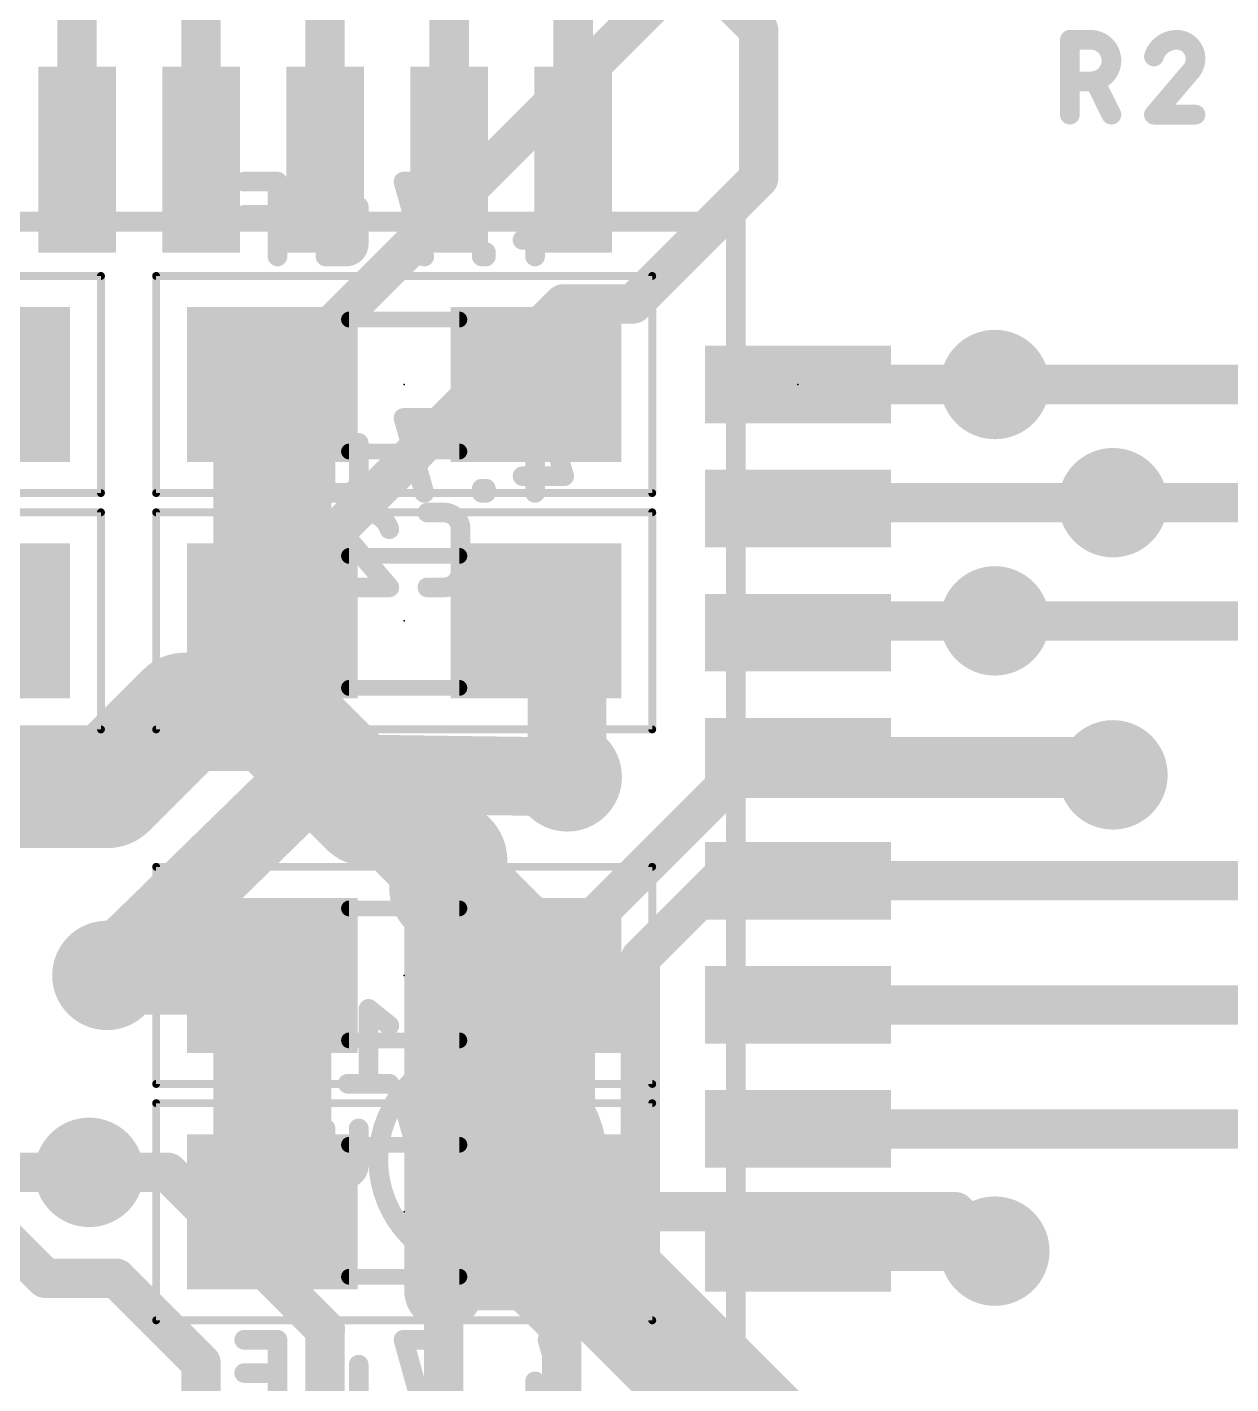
# Model space of a CAD drawing. Extents: x -0.3 to 81.4, y -1.5 to 30.2.
# Drawn here: x 35.41 to 43.18, y 6.26 to 15 of the extents above; entities that cross this region are included whole.
import ezdxf

# ---------------------------------------------------------------- set-up
doc = ezdxf.new("R2010")
doc.units = 0
for name, color, linetype in [('1', 12, 'CONTINUOUS'), ('16', 132, 'CONTINUOUS'), ('18', 110, 'CONTINUOUS'), ('21', 253, 'CONTINUOUS'), ('23', 53, 'CONTINUOUS'), ('24', 53, 'CONTINUOUS'), ('25', 253, 'CONTINUOUS'), ('26', 253, 'CONTINUOUS'), ('28', 253, 'CONTINUOUS'), ('40', 132, 'CONTINUOUS'), ('51', 253, 'CONTINUOUS'), ('52', 253, 'CONTINUOUS')]:
    doc.layers.add(name, color=color, linetype=linetype)

# ---------------------------------------------------------------- blocks, each defined once
blk = doc.blocks.new('RECT')
blk.add_solid([(-0.5, -0.5), (0.5, -0.5), (-0.5, 0.5), (0.5, 0.5)])
blk = doc.blocks.new('ROUNDV')
at = {"const_width": 0.5}
blk.add_lwpolyline([(0, -0.25, 1), (0, 0.25, 1), (0, -0.25)], format="xyb", dxfattribs=at)

msp = doc.modelspace()

# ---------------------------------------------------------------- linework, layer by layer
at = {"layer": '1'}
for points, const_width in [([(38.485, 16.633), (40.132, 14.986)], 0.254), ([(35.736, 14.15), (35.736, 15.318)], 0.254), ([(36.536, 14.15), (36.536, 15.28)], 0.254), ([(37.336, 14.15), (37.336, 15.242)], 0.254), ([(38.136, 14.15), (38.136, 15.204)], 0.254), ([(38.936, 14.15), (38.936, 15.166)], 0.254), ([(40.132, 14.986), (40.132, 14.029)], 0.254), ([(40.132, 14.029), (39.3228, 13.2198)], 0.254), ([(38.8738, 13.2198), (35.954, 10.3)], 0.254), ([(39.3228, 13.2198), (38.8738, 13.2198)], 0.254), ([(40.386, 12.7), (41.656, 12.7)], 0.254), ([(40.386, 11.9), (40.424, 11.938)], 0.254), ([(40.424, 11.938), (42.418, 11.938)], 0.254), ([(40.386, 11.1), (40.462, 11.176)], 0.254), ([(40.462, 11.176), (41.656, 11.176)], 0.254), ([(35.954, 10.3), (31.886, 10.3)], 0.254), ([(37.2634, 10.1927), (35.9283, 8.89)], 0.508), ([(38.1003, 10.1811), (37.2634, 10.1927)], 0.508), ([(38.1, 10.1808), (38.1003, 10.1811)], 0.508), ([(38.1, 6.858), (38.1, 10.1808)], 0.508), ([(38.8976, 10.1702), (38.1003, 10.1811)], 0.508), ([(42.301, 10.3), (40.386, 10.3)], 0.254), ([(42.418, 10.183), (42.301, 10.3)], 0.254), ([(39.37, 9.001), (39.869, 9.5)], 0.254), ([(39.869, 9.5), (40.386, 9.5)], 0.254), ([(40.386, 9.5), (44.044, 9.5)], 0.254), ([(39.37, 6.7818), (39.37, 9.001)], 0.254), ([(40.386, 8.7), (44.602, 8.7)], 0.254), ([(40.386, 7.9), (45.404, 7.9)], 0.254), ([(35.814, 7.62), (36.322, 7.62)], 0.254), ([(36.322, 7.62), (37.338, 6.604)], 0.254), ([(35.5311, 6.937), (35.052, 7.4161)], 0.254), ([(40.386, 7.1), (40.398, 7.112)], 0.254), ([(40.398, 7.112), (41.656, 7.112)], 0.254), ([(35.989, 6.937), (35.5311, 6.937)], 0.254), ([(36.536, 6.39), (35.989, 6.937)], 0.254), ([(38.1, 5.686), (38.1, 6.858)], 0.254), ([(38.608, 6.858), (38.1, 6.858)], 0.254), ([(38.862, 6.604), (38.608, 6.858)], 0.254), ([(42.418, 3.7338), (39.37, 6.7818)], 0.254), ([(37.338, 6.604), (37.336, 6.602)], 0.254), ([(37.336, 6.602), (37.336, 5.65)], 0.254), ([(38.862, 5.724), (38.862, 6.604)], 0.254), ([(36.536, 5.65), (36.536, 6.39)], 0.254)]:
    msp.add_lwpolyline(points, dxfattribs=dict(at, const_width=const_width))
for points, const_width in [([(40.1955, 14.986, 1), (40.0685, 14.986)], 0.127), ([(40.0871, 14.9411, 1), (40.1769, 15.0309)], 0.127), ([(35.6725, 14.15, 1), (35.7995, 14.15)], 0.127), ([(36.4725, 14.15, 1), (36.5995, 14.15)], 0.127), ([(37.2725, 14.15, 1), (37.3995, 14.15)], 0.127), ([(38.0725, 14.15, 1), (38.1995, 14.15)], 0.127), ([(38.8725, 14.15, 1), (38.9995, 14.15)], 0.127), ([(40.0685, 14.029, 1), (40.1955, 14.029)], 0.127), ([(40.1769, 13.9841, 1), (40.0871, 14.0739)], 0.127), ([(38.8738, 13.2833, 1), (38.8738, 13.1563)], 0.127), ([(38.9187, 13.1749, 1), (38.8289, 13.2647)], 0.127), ([(39.2779, 13.2647, 1), (39.3677, 13.1749)], 0.127), ([(39.3228, 13.1563, 1), (39.3228, 13.2833)], 0.127), ([(40.386, 12.7635, 1), (40.386, 12.6365)], 0.127), ([(41.656, 12.6365, 1), (41.656, 12.7635)], 0.127), ([(40.3411, 11.9449, 1), (40.4309, 11.8551)], 0.127), ([(40.424, 12.0015, 1), (40.424, 11.8745)], 0.127), ([(40.4689, 11.8931, 1), (40.3791, 11.9829)], 0.127), ([(42.418, 11.8745, 1), (42.418, 12.0015)], 0.127), ([(40.462, 11.2395, 1), (40.462, 11.1125)], 0.127), ([(40.5069, 11.1311, 1), (40.4171, 11.2209)], 0.127), ([(41.656, 11.1125, 1), (41.656, 11.2395)], 0.127), ([(40.3411, 11.1449, 1), (40.4309, 11.0551)], 0.127), ([(35.954, 10.2365, 1), (35.954, 10.3635)], 0.127), ([(37.2652, 10.3196, 1), (37.2617, 10.0657)], 0.254), ([(37.3521, 10.1017, 1), (37.1748, 10.2836)], 0.254), ([(38.227, 10.1808, 1), (37.973, 10.1808)], 0.254), ([(38.102, 10.3081, 1), (38.0985, 10.0541)], 0.254), ([(38.1901, 10.0913, 1), (38.0105, 10.2709)], 0.254), ([(38.0985, 10.0541, 1), (38.102, 10.3081)], 0.254), ([(38.8958, 10.0432, 1), (38.8993, 10.2971)], 0.254), ([(40.386, 10.3635, 1), (40.386, 10.2365)], 0.127), ([(42.3459, 10.3449, 1), (42.2561, 10.2551)], 0.127), ([(42.301, 10.2365, 1), (42.301, 10.3635)], 0.127), ([(35.9091, 10.3449, 1), (35.9989, 10.2551)], 0.127), ([(38.0102, 10.2706, 1), (38.1898, 10.091)], 0.254), ([(42.3731, 10.1381, 1), (42.4629, 10.2279)], 0.127), ([(39.869, 9.5635, 1), (39.869, 9.4365)], 0.127), ([(39.9139, 9.4551, 1), (39.8241, 9.5449)], 0.127), ([(40.386, 9.5635, 1), (40.386, 9.4365)], 0.127), ([(40.386, 9.4365, 1), (40.386, 9.5635)], 0.127), ([(35.8396, 8.9809, 1), (36.017, 8.7991)], 0.254), ([(39.4335, 9.001, 1), (39.3065, 9.001)], 0.127), ([(39.3251, 9.0459, 1), (39.4149, 8.9561)], 0.127), ([(40.386, 8.7635, 1), (40.386, 8.6365)], 0.127), ([(40.386, 7.9635, 1), (40.386, 7.8365)], 0.127), ([(35.814, 7.6835, 1), (35.814, 7.5565)], 0.127), ([(36.3669, 7.6649, 1), (36.2771, 7.5751)], 0.127), ([(36.322, 7.5565, 1), (36.322, 7.6835)], 0.127), ([(40.3411, 7.1449, 1), (40.4309, 7.0551)], 0.127), ([(40.398, 7.1755, 1), (40.398, 7.0485)], 0.127), ([(40.4429, 7.0671, 1), (40.3531, 7.1569)], 0.127), ([(41.656, 7.0485, 1), (41.656, 7.1755)], 0.127), ([(35.5311, 7.0005, 1), (35.5311, 6.8735)], 0.127), ([(35.4862, 6.8921, 1), (35.576, 6.9819)], 0.127), ([(36.0339, 6.9819, 1), (35.9441, 6.8921)], 0.127), ([(35.989, 6.8735, 1), (35.989, 7.0005)], 0.127), ([(37.973, 6.858, 1), (38.227, 6.858)], 0.254), ([(38.1635, 6.858, 1), (38.0365, 6.858)], 0.127), ([(38.1, 6.9215, 1), (38.1, 6.7945)], 0.127), ([(38.6529, 6.9029, 1), (38.5631, 6.8131)], 0.127), ([(38.608, 6.7945, 1), (38.608, 6.9215)], 0.127), ([(39.4149, 6.8267, 1), (39.3251, 6.7369)], 0.127), ([(39.3065, 6.7818, 1), (39.4335, 6.7818)], 0.127), ([(37.3995, 6.602, 1), (37.2725, 6.602)], 0.127), ([(37.2911, 6.6469, 1), (37.3809, 6.5571)], 0.127), ([(37.3829, 6.5591, 1), (37.2931, 6.6489)], 0.127), ([(37.2931, 6.5591, 1), (37.3829, 6.6489)], 0.127), ([(38.9255, 6.604, 1), (38.7985, 6.604)], 0.127), ([(38.8171, 6.5591, 1), (38.9069, 6.6489)], 0.127), ([(36.5995, 6.39, 1), (36.4725, 6.39)], 0.127), ([(36.4911, 6.3451, 1), (36.5809, 6.4349)], 0.127)]:
    msp.add_lwpolyline(points, format="xyb", dxfattribs=dict(at, const_width=const_width))
at = {"layer": '16'}
for points, const_width in [([(36.996, 12.7), (40.298, 16.002)], 0.254), ([(36.996, 11.176), (36.996, 12.7)], 0.762), ([(41.656, 12.7), (44.704, 12.7)], 0.254), ([(42.418, 11.938), (45.466, 11.938)], 0.254), ([(36.996, 10.59), (36.996, 11.176)], 0.762), ([(38.696, 11.176), (38.8946, 10.9774)], 0.508), ([(41.656, 11.176), (45.974, 11.176)], 0.254), ([(38.8946, 10.9774), (38.8976, 10.1702)], 0.508), ([(36.4302, 10.59), (35.932, 10.0918)], 0.762), ([(36.996, 10.59), (36.4302, 10.59)], 0.762), ([(37.6118, 9.9742), (36.996, 10.59)], 0.762), ([(35.932, 10.0918), (34.348, 10.0918)], 0.762), ([(37.788, 9.9742), (37.6118, 9.9742)], 0.762), ([(38.1302, 9.632), (37.788, 9.9742)], 0.762), ([(38.696, 8.89), (39.966, 10.16)], 0.254), ([(39.966, 10.16), (42.395, 10.16)], 0.254), ([(42.395, 10.16), (42.418, 10.183)], 0.254), ([(38.1302, 9.4558), (38.1302, 9.632)], 0.762), ([(38.696, 8.89), (38.1302, 9.4558)], 0.762), ([(36.996, 8.89), (36.996, 7.366)], 0.762), ([(38.696, 7.366), (38.696, 8.89)], 0.762), ([(35.9283, 8.89), (36.996, 8.89)], 0.508), ([(32.766, 7.62), (35.814, 7.62)], 0.254), ([(40.43, 5.632), (38.696, 7.366)], 0.762), ([(41.402, 7.366), (38.696, 7.366)], 0.254), ([(41.656, 7.112), (41.402, 7.366)], 0.254)]:
    msp.add_lwpolyline(points, dxfattribs=dict(at, const_width=const_width))
for points, const_width in [([(37.1865, 12.7, 1), (36.8055, 12.7)], 0.381), ([(36.9511, 12.7449, 1), (37.0409, 12.6551)], 0.127), ([(41.656, 12.7635, 1), (41.656, 12.6365)], 0.127), ([(42.418, 12.0015, 1), (42.418, 11.8745)], 0.127), ([(37.1865, 11.176, 1), (36.8055, 11.176)], 0.381), ([(38.7858, 11.2658, 1), (38.6062, 11.0862)], 0.254), ([(36.8055, 11.176, 1), (37.1865, 11.176)], 0.381), ([(41.656, 11.2395, 1), (41.656, 11.1125)], 0.127), ([(39.0216, 10.9778, 1), (38.7677, 10.9769)], 0.254), ([(38.8048, 10.8875, 1), (38.9845, 11.0672)], 0.254), ([(36.4302, 10.7805, 1), (36.4302, 10.3995)], 0.381), ([(36.5649, 10.4553, 1), (36.2955, 10.7247)], 0.381), ([(37.1307, 10.7247, 1), (36.8613, 10.4553)], 0.381), ([(36.996, 10.3995, 1), (36.996, 10.7805)], 0.381), ([(36.8055, 10.59, 1), (37.1865, 10.59)], 0.381), ([(35.7973, 10.2265, 1), (36.0667, 9.9571)], 0.381), ([(35.932, 9.9013, 1), (35.932, 10.2823)], 0.381), ([(37.6118, 10.1647, 1), (37.6118, 9.7837)], 0.381), ([(37.9227, 10.1089, 1), (37.6533, 9.8395)], 0.381), ([(37.788, 9.7837, 1), (37.788, 10.1647)], 0.381), ([(37.4771, 9.8395, 1), (37.7465, 10.1089)], 0.381), ([(38.7706, 10.1697, 1), (39.0246, 10.1706)], 0.254), ([(39.966, 10.2235, 1), (39.966, 10.0965)], 0.127), ([(40.0109, 10.1151, 1), (39.9211, 10.2049)], 0.127), ([(42.3501, 10.2049, 1), (42.4399, 10.1151)], 0.127), ([(42.4629, 10.1381, 1), (42.3731, 10.2279)], 0.127), ([(42.395, 10.0965, 1), (42.395, 10.2235)], 0.127), ([(38.3207, 9.632, 1), (37.9397, 9.632)], 0.381), ([(37.9955, 9.4973, 1), (38.2649, 9.7667)], 0.381), ([(38.2649, 9.5905, 1), (37.9955, 9.3211)], 0.381), ([(37.9397, 9.4558, 1), (38.3207, 9.4558)], 0.381), ([(37.1865, 8.89, 1), (36.8055, 8.89)], 0.381), ([(38.8865, 8.89, 1), (38.5055, 8.89)], 0.381), ([(38.5613, 8.7553, 1), (38.8307, 9.0247)], 0.381), ([(35.9283, 9.017, 1), (35.9283, 8.763)], 0.254), ([(36.996, 8.763, 1), (36.996, 9.017)], 0.254), ([(38.6511, 8.9349, 1), (38.7409, 8.8451)], 0.127), ([(35.814, 7.5565, 1), (35.814, 7.6835)], 0.127), ([(38.8307, 7.5007, 1), (38.5613, 7.2313)], 0.381), ([(36.8055, 7.366, 1), (37.1865, 7.366)], 0.381), ([(38.5055, 7.366, 1), (38.8865, 7.366)], 0.381), ([(38.696, 7.4295, 1), (38.696, 7.3025)], 0.127), ([(41.4469, 7.4109, 1), (41.3571, 7.3211)], 0.127), ([(41.402, 7.3025, 1), (41.402, 7.4295)], 0.127), ([(41.6111, 7.0671, 1), (41.7009, 7.1569)], 0.127)]:
    msp.add_lwpolyline(points, format="xyb", dxfattribs=dict(at, const_width=const_width))
at = {"layer": '21', "const_width": 0.127}
msp.add_lwpolyline([(38.386, 6.9929, 1), (38.386, 8.4071, 1), (38.386, 6.9929)], format="xyb", dxfattribs=at)
at = {"layer": '23'}
msp.add_point((40.386, 12.7), dxfattribs=at)
at = {"layer": '24'}
for p in [(37.846, 12.7), (37.846, 11.176), (37.846, 8.89), (37.846, 7.366)]:
    msp.add_point(p, dxfattribs=at)
at = {"layer": '25'}
for points, const_width in [([(42.1398, 14.9543, 1), (42.1398, 14.8908)], 0.0635), ([(42.1716, 14.9225, 1), (42.1081, 14.9225)], 0.0635), ([(42.2739, 14.9543, 1), (42.2739, 14.8908)], 0.0635), ([(42.2739, 14.6544, 1), (42.2739, 14.9225)], 0.127), ([(42.2739, 14.8908, 1), (42.2739, 14.9543)], 0.0635), ([(42.8295, 14.9225, 0.3252), (42.6821, 14.8153)], 0.127), ([(42.9502, 14.8018, 0.4142), (42.8295, 14.9225)], 0.127), ([(42.8295, 14.9542, 1), (42.8295, 14.8907)], 0.0635), ([(42.8295, 14.8908, 1), (42.8295, 14.9542)], 0.0635), ([(42.6519, 14.825, 1), (42.7123, 14.8055)], 0.0635), ([(42.91, 14.708, 0.2053), (42.9502, 14.8018)], 0.127), ([(42.9819, 14.8018, 1), (42.9184, 14.8018)], 0.0635), ([(42.9184, 14.8018, 1), (42.9819, 14.8018)], 0.0635), ([(42.1398, 14.6861, 1), (42.1398, 14.6226)], 0.0635), ([(42.2739, 14.6861, 1), (42.2739, 14.6226)], 0.0635), ([(42.3291, 14.6686, 1), (42.2723, 14.6402)], 0.0635), ([(42.2739, 14.6226, 1), (42.2739, 14.6861)], 0.0635), ([(42.8881, 14.731, 1), (42.9319, 14.685)], 0.0635), ([(42.9342, 14.6874, 1), (42.8858, 14.7286)], 0.0635), ([(42.1081, 14.4399, 1), (42.1716, 14.4399)], 0.0635), ([(42.3795, 14.4257, 1), (42.4363, 14.4541)], 0.0635), ([(42.6821, 14.4717, 1), (42.6821, 14.4082)], 0.0635), ([(42.6579, 14.4605, 1), (42.7063, 14.4193)], 0.0635), ([(42.9502, 14.4082, 1), (42.9502, 14.4717)], 0.0635)]:
    msp.add_lwpolyline(points, format="xyb", dxfattribs=dict(at, const_width=const_width))
at = {"layer": '25', "const_width": 0.127}
for points in [[(42.1398, 14.4399), (42.1398, 14.9225)], [(42.1398, 14.9225), (42.2739, 14.9225)], [(42.2739, 14.6544), (42.1398, 14.6544)], [(42.4079, 14.4399), (42.3007, 14.6544)], [(42.91, 14.708), (42.6821, 14.4399)], [(42.6821, 14.4399), (42.9502, 14.4399)]]:
    msp.add_lwpolyline(points, dxfattribs=at)
at = {"layer": '26'}
for points, const_width in [([(37.6026, 11.8745, 0.4142), (37.4819, 11.7538)], 0.127), ([(37.75, 11.7673, 0.3252), (37.6026, 11.8745)], 0.127), ([(37.6026, 11.9062, 1), (37.6026, 11.8428)], 0.0635), ([(37.6026, 11.8428, 1), (37.6026, 11.9062)], 0.0635), ([(37.9956, 11.9063, 1), (37.9956, 11.8428)], 0.0635), ([(38.2101, 11.7673, 0.4142), (38.1028, 11.8745)], 0.127), ([(38.1028, 11.9062, 1), (38.1028, 11.8427)], 0.0635), ([(38.1028, 11.8428, 1), (38.1028, 11.9063)], 0.0635), ([(37.4819, 11.7538, 0.2053), (37.5221, 11.66)], 0.127), ([(37.5137, 11.7538, 1), (37.4502, 11.7538)], 0.0635), ([(38.2418, 11.7673, 1), (38.1783, 11.7673)], 0.0635), ([(37.4502, 11.7538, 1), (37.5137, 11.7538)], 0.0635), ([(37.5463, 11.6806, 1), (37.4979, 11.6394)], 0.0635), ([(37.7198, 11.7575, 1), (37.7802, 11.777)], 0.0635), ([(38.1783, 11.7673, 1), (38.2418, 11.7673)], 0.0635), ([(37.5002, 11.637, 1), (37.544, 11.683)], 0.0635), ([(38.1028, 11.3919, 0.4142), (38.2101, 11.4991)], 0.127), ([(38.2418, 11.4991, 1), (38.1783, 11.4991)], 0.0635), ([(38.1783, 11.4991, 1), (38.2418, 11.4991)], 0.0635), ([(37.4819, 11.4237, 1), (37.4819, 11.3601)], 0.0635), ([(37.7258, 11.3713, 1), (37.7742, 11.4125)], 0.0635), ([(37.75, 11.3601, 1), (37.75, 11.4237)], 0.0635), ([(37.9956, 11.4237, 1), (37.9956, 11.3601)], 0.0635), ([(38.1028, 11.4237, 1), (38.1028, 11.3601)], 0.0635), ([(38.1028, 11.3601, 1), (38.1028, 11.4237)], 0.0635), ([(37.6733, 10.3592, 1), (37.6122, 10.3418)], 0.0635), ([(37.9956, 10.3823, 1), (37.9956, 10.3187)], 0.0635), ([(38.2101, 10.2433, 0.4142), (38.1028, 10.3505)], 0.127), ([(38.1028, 10.3822, 1), (38.1028, 10.3187)], 0.0635), ([(38.1028, 10.3187, 1), (38.1028, 10.3823)], 0.0635), ([(37.5892, 10.1981, 1), (37.5892, 9.9836)], 0.127), ([(37.5892, 10.2299, 1), (37.5892, 10.1663)], 0.0635), ([(37.5892, 10.1663, 1), (37.5892, 10.2299)], 0.0635), ([(37.75, 10.1663, 1), (37.75, 10.2299)], 0.0635), ([(37.9956, 10.2299, 1), (37.9956, 10.1663)], 0.0635), ([(38.2101, 10.0909, 0.4142), (38.1028, 10.1981)], 0.127), ([(38.1028, 10.2298, 1), (38.1028, 10.1663)], 0.0635), ([(38.1028, 10.1663, 1), (38.1028, 10.2299)], 0.0635), ([(38.2418, 10.2433, 1), (38.1783, 10.2433)], 0.0635), ([(38.1783, 10.2433, 1), (38.2418, 10.2433)], 0.0635), ([(38.2418, 10.0909, 1), (38.1783, 10.0909)], 0.0635), ([(37.5941, 10.0824, 1), (37.5306, 10.0824)], 0.0635), ([(38.1783, 10.0909, 1), (38.2418, 10.0909)], 0.0635), ([(37.616, 9.9836, 1), (37.616, 9.7155)], 0.127), ([(37.4819, 10.0069, 1), (37.4819, 9.9434)], 0.0635), ([(37.5892, 10.0154, 1), (37.5892, 9.9519)], 0.0635), ([(37.5892, 9.9519, 1), (37.5892, 10.0154)], 0.0635), ([(37.616, 9.9519, 1), (37.616, 10.0154)], 0.0635), ([(37.6964, 9.9519, 1), (37.6964, 10.0154)], 0.0635), ([(37.7195, 9.9664, 1), (37.7806, 9.9839)], 0.0635), ([(37.75, 9.9434, 1), (37.75, 10.0069)], 0.0635), ([(38.1028, 9.8679, 0.4142), (38.2101, 9.9751)], 0.127), ([(38.2418, 9.9751, 1), (38.1783, 9.9751)], 0.0635), ([(38.1783, 9.9751, 1), (38.2418, 9.9751)], 0.0635), ([(37.5306, 9.8679, 1), (37.5941, 9.8679)], 0.0635), ([(37.9956, 9.8997, 1), (37.9956, 9.8361)], 0.0635), ([(38.1028, 9.8997, 1), (38.1028, 9.8361)], 0.0635), ([(38.1028, 9.7155, 0.4142), (38.2101, 9.8227)], 0.127), ([(38.1028, 9.8361, 1), (38.1028, 9.8997)], 0.0635), ([(38.2418, 9.8227, 1), (38.1783, 9.8227)], 0.0635), ([(38.1783, 9.8227, 1), (38.2418, 9.8227)], 0.0635), ([(37.616, 9.7473, 1), (37.616, 9.6837)], 0.0635), ([(37.616, 9.6837, 1), (37.616, 9.7473)], 0.0635), ([(37.75, 9.6837, 1), (37.75, 9.7473)], 0.0635), ([(37.9956, 9.7473, 1), (37.9956, 9.6837)], 0.0635), ([(38.1028, 9.7473, 1), (38.1028, 9.6837)], 0.0635), ([(38.1028, 9.6837, 1), (38.1028, 9.7473)], 0.0635), ([(37.6358, 8.6989, 1), (37.5961, 8.6493)], 0.0635), ([(37.6477, 8.6741, 1), (37.5842, 8.6741)], 0.0635), ([(37.9956, 8.7059, 1), (37.9956, 8.6424)], 0.0635), ([(38.2101, 8.5669, 0.4142), (38.1028, 8.6741)], 0.127), ([(38.1028, 8.7058, 1), (38.1028, 8.6423)], 0.0635), ([(38.1028, 8.6424, 1), (38.1028, 8.7059)], 0.0635), ([(37.7302, 8.5421, 1), (37.7699, 8.5916)], 0.0635), ([(38.2418, 8.5669, 1), (38.1783, 8.5669)], 0.0635), ([(38.1783, 8.5669, 1), (38.2418, 8.5669)], 0.0635), ([(38.1028, 8.1915, 0.4142), (38.2101, 8.2987)], 0.127), ([(38.2418, 8.2987, 1), (38.1783, 8.2987)], 0.0635), ([(38.1783, 8.2987, 1), (38.2418, 8.2987)], 0.0635), ([(37.4819, 8.2233, 1), (37.4819, 8.1597)], 0.0635), ([(37.5842, 8.1915, 1), (37.6477, 8.1915)], 0.0635), ([(37.75, 8.1597, 1), (37.75, 8.2233)], 0.0635), ([(37.9956, 8.2233, 1), (37.9956, 8.1597)], 0.0635), ([(38.1028, 8.2233, 1), (38.1028, 8.1597)], 0.0635), ([(38.1028, 8.1597, 1), (38.1028, 8.2233)], 0.0635)]:
    msp.add_lwpolyline(points, format="xyb", dxfattribs=dict(at, const_width=const_width))
at = {"layer": '26', "const_width": 0.127}
for points in [[(38.1028, 11.8745), (37.9956, 11.8745)], [(38.2101, 11.4991), (38.2101, 11.7673)], [(37.5221, 11.66), (37.75, 11.3919)], [(37.75, 11.3919), (37.4819, 11.3919)], [(37.9956, 11.3919), (38.1028, 11.3919)], [(37.6428, 10.3505), (37.75, 9.9751)], [(38.1028, 10.3505), (37.9956, 10.3505)], [(37.75, 10.1981), (37.5892, 10.1981)], [(38.1028, 10.1981), (37.9956, 10.1981)], [(38.2101, 9.9751), (38.2101, 10.2433)], [(38.2101, 9.8227), (38.2101, 10.0909)], [(37.5623, 10.0824), (37.5623, 9.8679)], [(37.75, 9.9751), (37.4819, 9.9751)], [(37.5892, 9.9836), (37.6964, 9.9836)], [(37.9956, 9.8679), (38.1028, 9.8679)], [(37.75, 9.7155), (37.616, 9.7155)], [(37.9956, 9.7155), (38.1028, 9.7155)], [(37.75, 8.5669), (37.616, 8.6741)], [(37.616, 8.6741), (37.616, 8.1915)], [(38.1028, 8.6741), (37.9956, 8.6741)], [(38.2101, 8.2987), (38.2101, 8.5669)], [(37.75, 8.1915), (37.4819, 8.1915)], [(37.9956, 8.1915), (38.1028, 8.1915)]]:
    msp.add_lwpolyline(points, dxfattribs=at)
at = {"layer": '28', "const_width": 0.127}
for points in [[(37.0287, 14.0081), (36.8142, 14.0081)], [(37.0287, 13.5255), (37.0287, 14.0081)], [(38.1097, 14.0081), (37.8416, 14.0081)], [(37.8416, 14.0081), (37.9756, 13.5255)], [(38.1097, 13.9545), (38.1097, 14.0081)], [(38.7705, 14.0081), (38.8778, 13.6327)], [(37.338, 13.5255), (37.338, 13.8472)], [(37.5525, 13.8472), (37.5525, 13.6059)], [(37.0287, 13.7936), (36.8142, 13.7936)], [(38.6901, 13.74), (38.6901, 13.5255)], [(38.8778, 13.6327), (38.6096, 13.6327)], [(37.4721, 13.5255), (37.338, 13.5255)], [(38.3731, 13.5523), (38.3463, 13.5523)], [(38.3463, 13.5523), (38.3463, 13.5255)], [(38.3463, 13.5255), (38.3731, 13.5255)], [(38.3731, 13.5255), (38.3731, 13.5523)], [(37.0287, 12.4841), (36.8142, 12.4841)], [(37.0287, 12.0015), (37.0287, 12.4841)], [(38.1097, 12.4841), (37.8416, 12.4841)], [(37.8416, 12.4841), (37.9756, 12.0015)], [(38.1097, 12.4305), (38.1097, 12.4841)], [(38.7705, 12.4841), (38.8778, 12.1087)], [(37.338, 12.0015), (37.338, 12.3232)], [(37.5525, 12.3232), (37.5525, 12.0819)], [(37.0287, 12.2696), (36.8142, 12.2696)], [(38.6901, 12.216), (38.6901, 12.0015)], [(38.8778, 12.1087), (38.6096, 12.1087)], [(38.3731, 12.0283), (38.3463, 12.0283)], [(38.3463, 12.0283), (38.3463, 12.0015)], [(38.3731, 12.0015), (38.3731, 12.0283)], [(37.4721, 12.0015), (37.338, 12.0015)], [(38.3463, 12.0015), (38.3731, 12.0015)], [(37.0287, 8.0645), (36.8142, 8.0645)], [(37.0287, 7.5819), (37.0287, 8.0645)], [(38.1097, 8.0645), (37.8416, 8.0645)], [(37.8416, 8.0645), (37.9756, 7.5819)], [(38.1097, 8.0109), (38.1097, 8.0645)], [(38.7705, 8.0645), (38.8778, 7.6891)], [(37.338, 7.5819), (37.338, 7.9036)], [(37.5525, 7.9036), (37.5525, 7.6623)], [(37.0287, 7.85), (36.8142, 7.85)], [(38.6901, 7.7964), (38.6901, 7.5819)], [(38.8778, 7.6891), (38.6096, 7.6891)], [(37.4721, 7.5819), (37.338, 7.5819)], [(38.3731, 7.6087), (38.3463, 7.6087)], [(38.3463, 7.6087), (38.3463, 7.5819)], [(38.3463, 7.5819), (38.3731, 7.5819)], [(38.3731, 7.5819), (38.3731, 7.6087)], [(37.0287, 6.5405), (36.8142, 6.5405)], [(37.0287, 6.0579), (37.0287, 6.5405)], [(38.1097, 6.5405), (37.8416, 6.5405)], [(37.8416, 6.5405), (37.9756, 6.0579)], [(38.1097, 6.4869), (38.1097, 6.5405)], [(38.7705, 6.5405), (38.8778, 6.1651)], [(37.0287, 6.326), (36.8142, 6.326)], [(37.338, 6.0579), (37.338, 6.3796)], [(37.5525, 6.3796), (37.5525, 6.1383)], [(38.6901, 6.2724), (38.6901, 6.0579)]]:
    msp.add_lwpolyline(points, dxfattribs=at)
at = {"layer": '28'}
for points, const_width in [([(36.8142, 14.0399, 1), (36.8142, 13.9764)], 0.0635), ([(37.0605, 14.0081, 1), (36.997, 14.0081)], 0.0635), ([(37.0287, 13.9764, 1), (37.0287, 14.0399)], 0.0635), ([(37.8416, 14.0399, 1), (37.8416, 13.9764)], 0.0635), ([(37.8722, 14.0166, 1), (37.811, 13.9996)], 0.0635), ([(38.1414, 14.0081, 1), (38.0779, 14.0081)], 0.0635), ([(38.1097, 13.9764, 1), (38.1097, 14.0399)], 0.0635), ([(38.801, 14.0168, 1), (38.74, 13.9994)], 0.0635), ([(37.3698, 13.8472, 1), (37.3063, 13.8472)], 0.0635), ([(37.5843, 13.8472, 1), (37.5208, 13.8472)], 0.0635), ([(38.0779, 13.9545, 1), (38.1414, 13.9545)], 0.0635), ([(36.8142, 13.8254, 1), (36.8142, 13.7619)], 0.0635), ([(37.0287, 13.7619, 1), (37.0287, 13.8254)], 0.0635), ([(38.7218, 13.74, 1), (38.6583, 13.74)], 0.0635), ([(37.4721, 13.5255, 0.4142), (37.5525, 13.6059)], 0.127), ([(37.5843, 13.6059, 1), (37.5208, 13.6059)], 0.0635), ([(38.6096, 13.6645, 1), (38.6096, 13.601)], 0.0635), ([(38.8472, 13.624, 1), (38.9083, 13.6415)], 0.0635), ([(38.8778, 13.601, 1), (38.8778, 13.6645)], 0.0635), ([(37.338, 13.5573, 1), (37.338, 13.4938)], 0.0635), ([(37.4721, 13.5573, 1), (37.4721, 13.4938)], 0.0635), ([(37.4721, 13.4938, 1), (37.4721, 13.5573)], 0.0635), ([(37.5208, 13.6059, 1), (37.5843, 13.6059)], 0.0635), ([(37.945, 13.517, 1), (38.0062, 13.534)], 0.0635), ([(38.378, 13.5523, 1), (38.3145, 13.5523)], 0.0635), ([(38.3463, 13.5841, 1), (38.3463, 13.5206)], 0.0635), ([(38.3463, 13.5573, 1), (38.3463, 13.4938)], 0.0635), ([(38.4048, 13.5523, 1), (38.3413, 13.5523)], 0.0635), ([(38.3731, 13.5206, 1), (38.3731, 13.5841)], 0.0635), ([(38.3731, 13.4938, 1), (38.3731, 13.5573)], 0.0635), ([(36.997, 13.5255, 1), (37.0605, 13.5255)], 0.0635), ([(37.3063, 13.5255, 1), (37.3698, 13.5255)], 0.0635), ([(38.3145, 13.5255, 1), (38.378, 13.5255)], 0.0635), ([(38.3413, 13.5255, 1), (38.4048, 13.5255)], 0.0635), ([(38.6583, 13.5255, 1), (38.7218, 13.5255)], 0.0635), ([(36.8142, 12.5159, 1), (36.8142, 12.4523)], 0.0635), ([(37.0605, 12.4841, 1), (36.997, 12.4841)], 0.0635), ([(37.0287, 12.4523, 1), (37.0287, 12.5159)], 0.0635), ([(37.8416, 12.5159, 1), (37.8416, 12.4523)], 0.0635), ([(37.8722, 12.4926, 1), (37.811, 12.4756)], 0.0635), ([(38.1414, 12.4841, 1), (38.0779, 12.4841)], 0.0635), ([(38.1097, 12.4523, 1), (38.1097, 12.5159)], 0.0635), ([(38.801, 12.4928, 1), (38.74, 12.4754)], 0.0635), ([(38.0779, 12.4305, 1), (38.1414, 12.4305)], 0.0635), ([(37.3698, 12.3232, 1), (37.3063, 12.3232)], 0.0635), ([(37.5843, 12.3232, 1), (37.5208, 12.3232)], 0.0635), ([(36.8142, 12.3014, 1), (36.8142, 12.2379)], 0.0635), ([(37.0287, 12.2379, 1), (37.0287, 12.3014)], 0.0635), ([(38.7218, 12.216, 1), (38.6583, 12.216)], 0.0635), ([(38.6096, 12.1405, 1), (38.6096, 12.077)], 0.0635), ([(38.8778, 12.077, 1), (38.8778, 12.1405)], 0.0635), ([(37.4721, 12.0015, 0.4142), (37.5525, 12.0819)], 0.127), ([(37.5843, 12.0819, 1), (37.5208, 12.0819)], 0.0635), ([(37.5208, 12.0819, 1), (37.5843, 12.0819)], 0.0635), ([(38.378, 12.0283, 1), (38.3145, 12.0283)], 0.0635), ([(38.3463, 12.0601, 1), (38.3463, 11.9966)], 0.0635), ([(38.4048, 12.0283, 1), (38.3413, 12.0283)], 0.0635), ([(38.3731, 11.9966, 1), (38.3731, 12.0601)], 0.0635), ([(38.8472, 12.1, 1), (38.9083, 12.1175)], 0.0635), ([(36.997, 12.0015, 1), (37.0605, 12.0015)], 0.0635), ([(37.338, 12.0333, 1), (37.338, 11.9697)], 0.0635), ([(37.3063, 12.0015, 1), (37.3698, 12.0015)], 0.0635), ([(37.4721, 12.0333, 1), (37.4721, 11.9697)], 0.0635), ([(37.4721, 11.9697, 1), (37.4721, 12.0333)], 0.0635), ([(37.945, 11.993, 1), (38.0062, 12.01)], 0.0635), ([(38.3463, 12.0333, 1), (38.3463, 11.9697)], 0.0635), ([(38.3145, 12.0015, 1), (38.378, 12.0015)], 0.0635), ([(38.3413, 12.0015, 1), (38.4048, 12.0015)], 0.0635), ([(38.3731, 11.9697, 1), (38.3731, 12.0333)], 0.0635), ([(38.6583, 12.0015, 1), (38.7218, 12.0015)], 0.0635), ([(36.8142, 8.0963, 1), (36.8142, 8.0328)], 0.0635), ([(37.0605, 8.0645, 1), (36.997, 8.0645)], 0.0635), ([(37.0287, 8.0328, 1), (37.0287, 8.0963)], 0.0635), ([(37.8416, 8.0963, 1), (37.8416, 8.0328)], 0.0635), ([(37.8722, 8.073, 1), (37.811, 8.056)], 0.0635), ([(38.1414, 8.0645, 1), (38.0779, 8.0645)], 0.0635), ([(38.1097, 8.0328, 1), (38.1097, 8.0963)], 0.0635), ([(38.801, 8.0732, 1), (38.74, 8.0558)], 0.0635), ([(37.3698, 7.9036, 1), (37.3063, 7.9036)], 0.0635), ([(37.5843, 7.9036, 1), (37.5208, 7.9036)], 0.0635), ([(38.0779, 8.0109, 1), (38.1414, 8.0109)], 0.0635), ([(36.8142, 7.8818, 1), (36.8142, 7.8183)], 0.0635), ([(37.0287, 7.8183, 1), (37.0287, 7.8818)], 0.0635), ([(38.7218, 7.7964, 1), (38.6583, 7.7964)], 0.0635), ([(37.4721, 7.5819, 0.4142), (37.5525, 7.6623)], 0.127), ([(37.5843, 7.6623, 1), (37.5208, 7.6623)], 0.0635), ([(38.6096, 7.7209, 1), (38.6096, 7.6574)], 0.0635), ([(38.8472, 7.6804, 1), (38.9083, 7.6979)], 0.0635), ([(38.8778, 7.6574, 1), (38.8778, 7.7209)], 0.0635), ([(36.997, 7.5819, 1), (37.0605, 7.5819)], 0.0635), ([(37.338, 7.6136, 1), (37.338, 7.5502)], 0.0635), ([(37.3063, 7.5819, 1), (37.3698, 7.5819)], 0.0635), ([(37.4721, 7.6136, 1), (37.4721, 7.5502)], 0.0635), ([(37.4721, 7.5502, 1), (37.4721, 7.6136)], 0.0635), ([(37.5208, 7.6623, 1), (37.5843, 7.6623)], 0.0635), ([(37.945, 7.5734, 1), (38.0062, 7.5904)], 0.0635), ([(38.378, 7.6087, 1), (38.3145, 7.6087)], 0.0635), ([(38.3145, 7.5819, 1), (38.378, 7.5819)], 0.0635), ([(38.3463, 7.6405, 1), (38.3463, 7.577)], 0.0635), ([(38.3463, 7.6136, 1), (38.3463, 7.5502)], 0.0635), ([(38.4048, 7.6087, 1), (38.3413, 7.6087)], 0.0635), ([(38.3413, 7.5819, 1), (38.4048, 7.5819)], 0.0635), ([(38.3731, 7.577, 1), (38.3731, 7.6405)], 0.0635), ([(38.3731, 7.5502, 1), (38.3731, 7.6136)], 0.0635), ([(38.6583, 7.5819, 1), (38.7218, 7.5819)], 0.0635), ([(36.8142, 6.5723, 1), (36.8142, 6.5088)], 0.0635), ([(37.0605, 6.5405, 1), (36.997, 6.5405)], 0.0635), ([(37.0287, 6.5088, 1), (37.0287, 6.5723)], 0.0635), ([(37.8416, 6.5723, 1), (37.8416, 6.5088)], 0.0635), ([(37.8722, 6.549, 1), (37.811, 6.532)], 0.0635), ([(38.1414, 6.5405, 1), (38.0779, 6.5405)], 0.0635), ([(38.1097, 6.5088, 1), (38.1097, 6.5723)], 0.0635), ([(38.801, 6.5492, 1), (38.74, 6.5318)], 0.0635), ([(38.0779, 6.4869, 1), (38.1414, 6.4869)], 0.0635), ([(36.8142, 6.3578, 1), (36.8142, 6.2943)], 0.0635), ([(37.0287, 6.2943, 1), (37.0287, 6.3578)], 0.0635), ([(37.3698, 6.3796, 1), (37.3063, 6.3796)], 0.0635), ([(37.5843, 6.3796, 1), (37.5208, 6.3796)], 0.0635), ([(38.7218, 6.2724, 1), (38.6583, 6.2724)], 0.0635)]:
    msp.add_lwpolyline(points, format="xyb", dxfattribs=dict(at, const_width=const_width))
at = {"layer": '40', "const_width": 0.0508}
for points in [[(35.89, 13.4), (32.69, 13.4)], [(35.89, 12), (35.89, 13.4)], [(39.446, 13.4), (36.246, 13.4)], [(36.246, 13.4), (36.246, 12)], [(39.446, 12), (39.446, 13.4)], [(32.69, 12), (35.89, 12)], [(36.246, 12), (39.446, 12)], [(35.89, 11.876), (32.69, 11.876)], [(35.89, 10.476), (35.89, 11.876)], [(39.446, 11.876), (36.246, 11.876)], [(36.246, 11.876), (36.246, 10.476)], [(39.446, 10.476), (39.446, 11.876)], [(32.69, 10.476), (35.89, 10.476)], [(36.246, 10.476), (39.446, 10.476)], [(39.446, 9.59), (36.246, 9.59)], [(36.246, 9.59), (36.246, 8.19)], [(39.446, 8.19), (39.446, 9.59)], [(36.246, 8.19), (39.446, 8.19)], [(39.446, 8.066), (36.246, 8.066)], [(36.246, 8.066), (36.246, 6.666)], [(39.446, 6.666), (39.446, 8.066)], [(36.246, 6.666), (39.446, 6.666)]]:
    msp.add_lwpolyline(points, dxfattribs=at)
at = {"layer": '40', "const_width": 0.0254}
for points in [[(35.9027, 13.4, 1), (35.8773, 13.4)], [(35.89, 13.3873, 1), (35.89, 13.4127)], [(36.246, 13.4127, 1), (36.246, 13.3873)], [(36.2587, 13.4, 1), (36.2333, 13.4)], [(39.4587, 13.4, 1), (39.4333, 13.4)], [(39.446, 13.3873, 1), (39.446, 13.4127)], [(35.8773, 12, 1), (35.9027, 12)], [(35.89, 11.9873, 1), (35.89, 12.0127)], [(36.246, 12.0127, 1), (36.246, 11.9873)], [(36.2333, 12, 1), (36.2587, 12)], [(39.4333, 12, 1), (39.4587, 12)], [(39.446, 11.9873, 1), (39.446, 12.0127)], [(35.9027, 11.876, 1), (35.8773, 11.876)], [(35.89, 11.8633, 1), (35.89, 11.8887)], [(36.246, 11.8887, 1), (36.246, 11.8633)], [(36.2587, 11.876, 1), (36.2333, 11.876)], [(39.4587, 11.876, 1), (39.4333, 11.876)], [(39.446, 11.8633, 1), (39.446, 11.8887)], [(35.89, 10.4633, 1), (35.89, 10.4887)], [(36.246, 10.4887, 1), (36.246, 10.4633)], [(39.446, 10.4633, 1), (39.446, 10.4887)], [(35.8773, 10.476, 1), (35.9027, 10.476)], [(36.2333, 10.476, 1), (36.2587, 10.476)], [(39.4333, 10.476, 1), (39.4587, 10.476)], [(36.246, 9.6027, 1), (36.246, 9.5773)], [(36.2587, 9.59, 1), (36.2333, 9.59)], [(39.4587, 9.59, 1), (39.4333, 9.59)], [(39.446, 9.5773, 1), (39.446, 9.6027)], [(36.246, 8.2027, 1), (36.246, 8.1773)], [(36.2333, 8.19, 1), (36.2587, 8.19)], [(39.4333, 8.19, 1), (39.4587, 8.19)], [(39.446, 8.1773, 1), (39.446, 8.2027)], [(36.246, 8.0787, 1), (36.246, 8.0533)], [(36.2587, 8.066, 1), (36.2333, 8.066)], [(39.4587, 8.066, 1), (39.4333, 8.066)], [(39.446, 8.0533, 1), (39.446, 8.0787)], [(36.246, 6.6787, 1), (36.246, 6.6533)], [(36.2333, 6.666, 1), (36.2587, 6.666)], [(39.4333, 6.666, 1), (39.4587, 6.666)], [(39.446, 6.6533, 1), (39.446, 6.6787)]]:
    msp.add_lwpolyline(points, format="xyb", dxfattribs=at)
at = {"layer": '51', "const_width": 0.127}
for points in [[(39.986, 13.75), (32.286, 13.75)], [(39.986, 6.05), (39.986, 13.75)]]:
    msp.add_lwpolyline(points, dxfattribs=at)
at = {"layer": '51', "const_width": 0.0635}
for points in [[(40.0178, 13.75, 1), (39.9543, 13.75)], [(39.986, 13.7182, 1), (39.986, 13.7818)]]:
    msp.add_lwpolyline(points, format="xyb", dxfattribs=at)
at = {"layer": '52', "const_width": 0.1016}
for points in [[(37.49, 13.119), (38.202, 13.119)], [(37.49, 12.268), (38.202, 12.268)], [(37.49, 11.595), (38.202, 11.595)], [(37.49, 10.744), (38.202, 10.744)], [(38.202, 9.322), (37.49, 9.322)], [(38.202, 8.471), (37.49, 8.471)], [(38.202, 7.798), (37.49, 7.798)], [(38.202, 6.947), (37.49, 6.947)]]:
    msp.add_lwpolyline(points, dxfattribs=at)
at = {"layer": '52', "const_width": 0.0508}
for points in [[(37.49, 13.1444, 1), (37.49, 13.0936)], [(38.202, 13.0936, 1), (38.202, 13.1444)], [(37.49, 12.2934, 1), (37.49, 12.2426)], [(38.202, 12.2426, 1), (38.202, 12.2934)], [(37.49, 11.6204, 1), (37.49, 11.5696)], [(38.202, 11.5696, 1), (38.202, 11.6204)], [(37.49, 10.7694, 1), (37.49, 10.7186)], [(38.202, 10.7186, 1), (38.202, 10.7694)], [(37.49, 9.3474, 1), (37.49, 9.2966)], [(38.202, 9.2966, 1), (38.202, 9.3474)], [(37.49, 8.4964, 1), (37.49, 8.4456)], [(38.202, 8.4456, 1), (38.202, 8.4964)], [(37.49, 7.8234, 1), (37.49, 7.7726)], [(38.202, 7.7726, 1), (38.202, 7.8234)], [(37.49, 6.9724, 1), (37.49, 6.9216)], [(38.202, 6.9216, 1), (38.202, 6.9724)]]:
    msp.add_lwpolyline(points, format="xyb", dxfattribs=at)

# ---------------------------------------------------------------- block references
at = {"layer": '1', "rotation": 180}
for p, xscale, yscale in [((35.736, 14.15), 0.5, 1.2), ((36.536, 14.15), 0.5, 1.2), ((37.336, 14.15), 0.5, 1.2), ((38.136, 14.15), 0.5, 1.2), ((38.936, 14.15), 0.5, 1.2), ((40.386, 12.7), 1.2, 0.5), ((40.386, 11.9), 1.2, 0.5), ((40.386, 11.1), 1.2, 0.5), ((40.386, 10.3), 1.2, 0.5), ((40.386, 9.5), 1.2, 0.5), ((40.386, 8.7), 1.2, 0.5), ((40.386, 7.9), 1.2, 0.5), ((40.386, 7.1), 1.2, 0.5)]:
    msp.add_blockref('RECT', p, dxfattribs=dict(at, xscale=xscale, yscale=yscale))
at = {"layer": '16', "xscale": 1.1}
for p in [(35.14, 12.7), (36.996, 12.7), (38.696, 12.7), (35.14, 11.176), (36.996, 11.176), (38.696, 11.176)]:
    msp.add_blockref('RECT', p, dxfattribs=at)
at = {"layer": '16', "xscale": 1.1, "rotation": 180}
for p in [(36.996, 8.89), (38.696, 8.89), (36.996, 7.366), (38.696, 7.366)]:
    msp.add_blockref('RECT', p, dxfattribs=at)
at = {"layer": '18', "xscale": 0.7056, "yscale": 0.7056}
for p in [(41.656, 12.7), (41.656, 12.7), (42.418, 11.938), (42.418, 11.938), (41.656, 11.176), (41.656, 11.176), (38.8976, 10.1702), (38.8976, 10.1702), (42.418, 10.183), (42.418, 10.183), (35.9283, 8.89), (35.9283, 8.89), (35.814, 7.62), (35.814, 7.62), (41.656, 7.112), (41.656, 7.112)]:
    msp.add_blockref('ROUNDV', p, dxfattribs=at)
at = {"layer": '52', "xscale": 0.5001, "yscale": 0.95}
for p in [(37.2579, 12.6949), (38.4263, 12.6949), (37.2579, 11.1709), (38.4263, 11.1709)]:
    msp.add_blockref('RECT', p, dxfattribs=at)
at = {"layer": '52', "xscale": 0.5001, "yscale": 0.95, "rotation": 180}
for p in [(37.2658, 8.8951), (38.4342, 8.8951), (37.2658, 7.3711), (38.4342, 7.3711)]:
    msp.add_blockref('RECT', p, dxfattribs=at)

doc.saveas('drawing.dxf')
